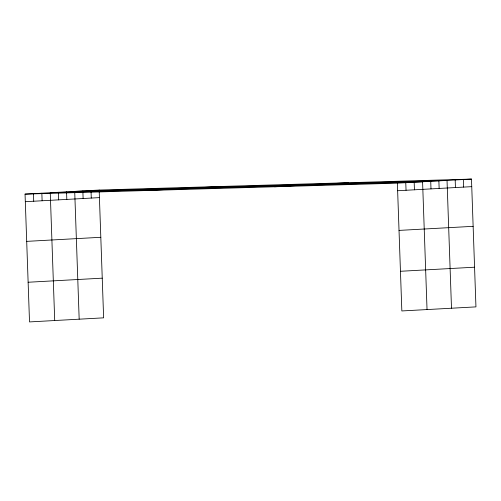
<?xml version="1.0" encoding="UTF-8"?>
<svg xmlns="http://www.w3.org/2000/svg" width="501" height="501" viewBox="0 0 501 501"><rect width="100%" height="100%" fill="white"/><g stroke="black" fill="none" stroke-linecap="round" stroke-linejoin="round"><path stroke-width="0.75" d="M99.16 190.048L103.626 317.841L29.515 321.918L25.05 194.119L99.16 190.048L471.485 179.082L475.95 306.881L401.84 310.952L397.374 183.159L471.485 179.082M147.92 190.505L222.031 186.428M274.51 186.779L348.621 182.702M25.313 201.69L99.423 197.619M397.637 190.731L471.754 186.654M26.697 241.369L100.814 237.292M399.028 230.404L473.138 226.327M28.125 282.245L102.242 278.168M400.456 271.279L474.566 267.208M25.05 194.119L397.374 183.159M463.337 179.533L463.6 187.105M455.184 179.978L455.447 187.556M451.495 308.221L447.03 180.429L74.705 191.388L79.171 319.187M438.876 180.88L439.145 188.451M430.728 181.324L430.992 188.896M427.034 309.568L422.575 181.775L50.25 192.735L54.709 320.527M414.177 182.239L414.44 189.81M405.772 182.696L406.042 190.267M91.007 190.493L91.276 198.064M82.859 190.944L83.122 198.515M66.552 191.839L66.815 199.411M58.398 192.29L58.667 199.861M41.846 193.198L42.115 200.769M33.448 193.662L33.711 201.233"/></g></svg>
